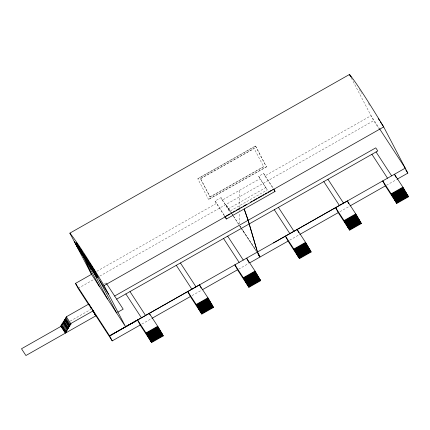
<?xml version="1.0" encoding="UTF-8"?>
<svg xmlns="http://www.w3.org/2000/svg" width="430" height="430" viewBox="0 0 430 430"><rect width="100%" height="100%" fill="white"/><g stroke="black" fill="none" stroke-linecap="round" stroke-linejoin="round"><path stroke-width="0.32" stroke-dasharray="2.15 1.61" d="M239.241 223.863L239.279 213.162M239.29 210.485L239.3 208.475M239.3 207.808L239.365 190.409M208.7 199.627L197.741 178.724L255.49 145.953L266.444 166.861L208.566 199.429L266.444 166.861M255.619 146.152L197.741 178.724M200.498 178.66L254.141 148.495L200.498 178.66L210.157 197.085L263.671 166.716L254.012 148.296M210.023 196.886L263.671 166.716M224.267 215.688L215.027 201.03L220.988 197.65L229.588 211.329L267.309 189.92L258.709 176.241L263.638 173.446L273.045 187.862M96.761 271.335L216.311 203.492M220.988 197.65L222.272 200.111L260 178.703L267.309 189.92M263.638 173.446L264.928 175.908L371.031 115.692L379.04 127.968M78.115 288.379L93.299 279.763M99.728 276.119L373.638 120.68L378.733 128.489M228.298 208.867L266.025 187.458M104.431 283.859L106.086 282.918M70.165 321.145L91.38 309.106M141.846 324.048L151.338 318.689M192.049 295.587L201.546 290.228M238.612 269.164L248.664 263.488M289.696 240.144L299.194 234.785M339.904 211.684L349.402 206.325M386.468 185.26L396.519 179.584M240.639 227.282L239.236 225.202L240.59 227.287M240.988 227.798L255.882 249.819M359.308 89.537L361.856 93.439M368.402 103.485L369.859 105.716M264.928 175.908L272.883 188.103M231.7 213.457L225.879 204.529L231.652 213.468M232.066 214.016L233.157 215.688M233.522 216.247L239.343 225.175M239.703 225.734L241.526 228.524M241.891 229.082L256.447 251.4M240.929 227.809L256.361 251.464M222.272 200.111L229.588 211.329M215.027 201.03L225.148 216.559M232.012 214.027L233.098 215.704M233.458 216.263L238.51 224.084M351.332 78.002L373.638 120.68M255.49 145.953L266.315 166.663M258.709 176.241L260 178.703M243.095 230.91L243.649 231.974M200.627 178.864L210.157 197.085"/><path stroke-width="0.64" d="M187.77 291.551L199.461 284.859L207.91 297.813L212.99 306.509L201.272 313.158L196.193 304.456L187.749 291.508L109.602 335.851L112.23 340.882L140.185 325.021L151.607 342.533L163.319 335.884L163.083 335.427L151.365 342.076L145.985 332.922L137.541 319.968L140.169 324.999M335.626 207.647L347.316 200.955L355.76 213.909L360.845 222.606L349.128 229.254L344.048 220.558L335.604 207.604L273.48 242.912M69.87 233.141A129.833 5.993 60.4 0 1 104.076 285.59L125.624 326.816L91.515 274.313L69.87 233.141L349.483 74.471A129.833 5.993 60.4 0 1 383.689 126.92L407.844 173.129L397.062 179.245M79.953 248.975L77.653 244.842L76.771 245.337L80.985 252.974L77.964 247.164L78.841 246.664L80.448 249.513M78.109 245.541L77.228 246.035L79.996 251.19M77.964 247.164L78.368 247.782L79.249 247.288M78.368 247.782L81.13 252.931L79.12 248.932L79.996 248.438L81.867 251.958M79.12 248.932L79.571 249.626L80.448 249.131M84.14 255.468L81.888 251.335L81.012 251.835L83.592 256.785L79.819 250.013L80.7 249.513L83.458 254.614M81.146 250.201L80.27 250.701L79.819 250.013M81.012 251.835L81.458 252.523L82.34 252.023M84.791 257.78L83.157 255.173L87.199 262.477L83.748 256.189L85.333 258.822L84.613 257.36L85.495 256.866L87.043 259.236L87.446 260.005L86.564 260.505L85.968 259.586L88.661 264.746L85.016 258.134M84.613 257.36L86.161 259.736L87.043 259.236M86.801 260.72L91.112 268.503L86.801 260.72L87.682 260.22L89.865 264.052M87.462 261.73L88.344 261.23M88.096 262.703L88.978 262.203L90.52 264.574L90.923 265.348L90.047 265.842L89.445 264.923L92.144 270.083L88.096 262.703L93.407 272.023M88.999 264.235L89.875 263.735L90.773 265.455M89.644 265.074L90.52 264.574M90.311 266.095L91.187 265.595L90.741 264.907L89.859 265.407L107.489 299.006M92.504 269.459L93.38 268.96L98.072 277.329L97.196 277.828L93.686 271.556L96.04 276.06L95.6 275.388L92.504 269.459L96.008 275.727L93.649 271.217L94.53 270.717L98.072 277.329M93.095 270.368L93.977 269.868M93.649 271.217L94.095 271.9L94.976 271.4M89.005 305.139L78.115 288.379L75.508 283.397L91.515 274.313L82.614 254.549M226.309 215.898L229.781 213.93M230.937 213.275L232.098 212.613M233.253 211.958L234.99 210.974M236.145 210.318L239.618 208.346M240.778 207.69L241.934 207.034M243.09 206.373L246.562 204.406M250.615 202.105L251.77 201.45M252.931 200.794L256.984 198.493M258.14 197.838L261.612 195.865M262.768 195.209L263.929 194.553M265.084 193.898L266.82 192.909M267.976 192.253L271.448 190.28M272.609 189.625L273.765 188.969L275.05 191.431L226.438 219.015L224.627 216.247M104.076 285.59L383.689 126.92L380.41 121.9M65.468 319.065L64.677 319.517L69.09 326.284L69.886 325.838L65.231 318.608L66.021 318.157L65.785 317.7L66.575 317.254L66.338 316.792L88.752 304.075L93.165 310.847L95.793 315.878L25.913 355.529L21.5 348.762L61.038 326.327L65.451 333.094L60.797 325.87L61.592 325.419L66.005 332.186L65.209 332.637M64.124 320.425L64.914 319.974L69.332 326.741L68.537 327.192L68.773 327.649L67.983 328.101L63.57 321.334L64.36 320.882L64.124 320.425L68.773 327.649M63.011 322.237L63.807 321.79L68.219 328.558L67.429 329.009L63.011 322.237L67.666 329.466L66.322 330.82L66.559 331.277L65.769 331.729L61.35 324.962L62.146 324.51L61.904 324.053L63.253 322.693M114.638 296.034L375.766 147.85L377.798 150.962L116.67 299.146M93.165 310.847L70.751 323.564L70.993 324.021L69.644 325.381L65.231 318.608M117.664 312.282L123.19 309.143L106.446 283.467M75.508 283.397L109.623 335.894L137.562 320.011L125.598 326.757M109.623 335.894L405.237 168.141L379.405 128.527M151.898 318.372L190.377 296.539L201.81 314.072L213.527 307.423L213.285 306.966L201.573 313.615L201.272 313.158M202.089 289.89L237.494 269.798L248.932 287.331L260.644 280.688L255.028 271.072L246.578 258.118L248.922 262.596M249.776 262.827L259.989 257.032L257.382 252.044L248.105 220.294L244.159 208.958L248.148 220.267L257.479 251.996M288.041 241.117L260.085 256.979L257.452 251.948M299.753 234.468L338.233 212.635L349.665 230.168L361.383 223.519L361.141 223.062L349.429 229.711L349.665 230.168M349.945 205.986L385.35 185.894L396.788 203.428L408.5 196.784L402.883 187.168L394.434 174.22L396.197 177.585M145.985 332.922L157.702 326.273L162.545 334.513L162.782 334.97L151.07 341.619M196.193 304.456L207.91 297.813M237.494 269.798L234.866 264.767L243.31 277.721L255.028 271.072M293.84 249.018L305.558 242.369L310.637 251.066L298.925 257.715L293.84 249.018L285.396 236.065L288.025 241.096L299.463 258.629L311.175 251.98L310.938 251.523L299.221 258.172L299.463 258.629M344.048 220.558L355.76 213.909M385.35 185.894L382.721 180.863L391.166 193.817L402.883 187.168M146.227 333.379L157.939 326.73M196.435 304.913L208.147 298.269M243.31 277.721L243.552 278.178L255.264 271.529M294.082 249.475L305.794 242.826M344.285 221.015L356.002 214.366M391.166 193.817L391.408 194.274L403.12 187.625M146.528 333.836L158.24 327.187M196.73 305.375L208.448 298.726M243.552 278.178L243.853 278.635L255.565 271.986M294.378 249.932L306.096 243.283M344.586 221.471L356.298 214.823M391.408 194.274L391.703 194.731L403.421 188.087M146.764 334.293L158.476 327.644M294.62 250.389L306.332 243.74M196.972 305.832L208.684 299.183M243.853 278.635L244.089 279.091L255.802 272.443M344.828 221.928L356.54 215.279M391.703 194.731L391.945 195.188L403.657 188.544M147.065 334.75L158.777 328.101M294.915 250.846L306.633 244.202M197.268 306.289L208.985 299.64M244.089 279.091L244.391 279.548L256.103 272.905M345.123 222.385L356.841 215.736M391.945 195.188L392.241 195.65L403.958 189.001M147.302 335.207L159.019 328.563M197.51 306.746L209.222 300.097M244.391 279.548L244.627 280.011L256.344 273.362M295.157 251.303L306.869 244.659M345.365 222.842L357.077 216.199M392.241 195.65L392.483 196.107L404.195 189.458M147.603 335.669L159.315 329.02M295.458 251.765L307.171 245.116M197.805 307.203L209.523 300.559M244.627 280.011L244.928 280.467L256.64 273.819M345.661 223.304L357.378 216.655M392.483 196.107L392.784 196.564L404.496 189.915M147.839 336.126L159.557 329.477M198.047 307.66L209.759 301.016M244.928 280.467L245.165 280.924L256.882 274.275M295.695 252.222L307.407 245.573M345.903 223.761L357.615 217.112M392.784 196.564L393.02 197.021L404.732 190.372M148.14 336.583L159.852 329.934M198.348 308.122L210.06 301.473M245.165 280.924L245.465 281.381L257.178 274.732M295.996 252.679L307.708 246.03M346.198 224.218L357.916 217.569M393.02 197.021L393.321 197.477L405.033 190.834M148.377 337.039L160.094 330.39M198.585 308.579L210.297 301.93M245.465 281.381L245.702 281.838L257.419 275.189M296.232 253.136L307.95 246.487M346.44 224.675L358.152 218.026M393.321 197.477L393.558 197.934L405.27 191.291M148.678 337.496L160.39 330.847M198.886 309.036L210.598 302.387M245.702 281.838L246.003 282.3L257.715 275.651M296.533 253.593L308.245 246.949M346.736 225.132L358.453 218.488M393.558 197.934L393.858 198.397L405.571 191.748M148.914 337.953L160.632 331.31M199.122 309.492L210.834 302.844M246.003 282.3L246.239 282.757L257.957 276.108M296.77 254.049L308.487 247.406M346.978 225.589L358.69 218.945M393.858 198.397L394.095 198.853L405.812 192.205M149.215 338.415L160.927 331.767M199.423 309.949L211.135 303.306M246.239 282.757L246.54 283.214L258.253 276.565M297.071 254.512L308.783 247.863M347.273 226.051L358.991 219.402M394.095 198.853L394.396 199.31L406.108 192.661M149.452 338.872L161.169 332.223M199.66 310.412L211.377 303.763M246.54 283.214L246.777 283.671L258.495 277.022M297.307 254.969L309.025 248.32M347.515 226.508L359.227 219.859M394.396 199.31L394.632 199.767L406.35 193.118M149.753 339.329L161.465 332.68M199.961 310.868L211.673 304.22M246.777 283.671L247.078 284.128L258.79 277.479M297.608 255.425L309.32 248.776M347.816 226.965L359.528 220.316M394.632 199.767L394.933 200.224L406.646 193.581M149.995 339.786L161.707 333.137M297.845 255.882L309.562 249.233M200.197 311.325L211.915 304.677M247.078 284.128L247.32 284.585L259.032 277.941M348.053 227.422L359.765 220.773M394.933 200.224L395.17 200.681L406.887 194.037M150.29 340.243L162.008 333.594M200.498 311.782L212.21 305.133M247.32 284.585L247.615 285.047L259.333 278.398M298.146 256.339L309.858 249.696M348.354 227.878L360.066 221.235M395.17 200.681L395.471 201.143L407.183 194.494M150.532 340.7L162.244 334.056M298.382 256.796L310.1 250.152M200.735 312.239L212.452 305.59M247.615 285.047L247.857 285.504L259.57 278.855M348.59 228.335L360.308 221.692M395.471 201.143L395.707 201.6L407.425 194.951M150.828 341.162L162.545 334.513M298.683 257.258L310.395 250.609M201.036 312.696L212.748 306.052M247.857 285.504L248.153 285.961L259.87 279.312M348.891 228.798L360.603 222.149M395.707 201.6L396.008 202.057L407.721 195.408M248.153 285.961L248.395 286.418L260.107 279.769M396.008 202.057L396.245 202.514L407.962 195.865M248.395 286.418L248.69 286.875L260.408 280.226M396.245 202.514L396.546 202.971L408.263 196.327M76.766 243.611L78.314 246.213L76.137 242.563L77.04 244.337M84.823 255.952L84.667 255.721L84.839 256.119M351.299 77.26L349.483 74.471L350.407 76.239M378.228 118.551L379.685 120.782M405.662 169.78L407.844 173.129M404.877 191.226L408.5 196.784M376.056 151.951L391.649 175.854M371.923 154.295L387.516 178.203M357.05 216.881L357.76 217.967M358.469 219.053L361.383 223.519M327.95 179.245L343.543 203.153M323.817 181.594L339.41 205.497M273.604 189.211L275.05 191.431M305.558 242.369L297.108 229.416L298.861 232.77M307.197 245.885L311.175 251.98M278.404 207.362L293.996 231.27M274.27 209.706L289.863 233.614M257.898 253.63L259.72 256.42M258.177 254.248L259.629 256.474M257.022 275.13L260.644 280.688M227.669 236.156L243.262 260.064M223.535 238.5L239.128 262.407M209.55 301.328L213.527 307.423M180.417 262.966L196.01 286.875M176.284 265.31L191.877 289.218M149.253 313.319L157.702 326.273M159.697 330.331L160.406 331.417M161.116 332.508L163.319 335.884M129.994 291.583L145.582 315.491M125.861 293.927L141.454 317.834M85.898 257.635L86.398 258.398M87.446 260.005L86.844 259.086L87.742 260.806M89.875 263.735L88.978 262.203M90.327 264.428L90.923 265.348M85.763 257.635L86.215 258.322L84.06 254.678L84.774 256.146M96.481 274.888L96.922 275.56L94.568 271.056M74.309 241.633L77.228 246.116M97.266 276.839L108.51 294.082M94.433 313.792L95.793 315.878M66.338 316.792L70.993 324.021M65.785 317.7L70.439 324.929M65 324.075L65.683 325.118M62.457 323.145L67.112 330.374M61.904 324.053L66.559 331.277M90.456 307.369L91.181 308.487M92.633 310.723L112.23 340.882M85.758 257.726L85.989 258.113M85.011 256.253L85.489 257.102M85.376 257.086L84.989 256.404M77.481 244.971L76.728 243.579M84.941 256.447L85.108 256.742M85.436 256.855L85.667 257.28M87.064 259.951L87.242 260.274M83.232 254.345L83.458 254.764M77.653 244.842L79.168 247.658M80.759 250.093L81.7 251.846M87.048 260.08L87.279 260.505M81.238 251.115L80.109 249.008L80.947 250.668M93.203 270.895L90.977 267.17L94.955 274.34L94.342 273.077M81.92 254.028L84.226 257.898L81.458 252.523M396.546 202.971L396.788 203.428M347.316 200.955L348.789 203.772M335.604 207.604L338.233 212.635M225.148 216.559L226.438 219.015M248.69 286.875L248.932 287.331M199.461 284.859L201.224 288.229M201.573 313.615L201.81 314.072M187.749 291.508L190.377 296.539M149.549 313.879L150.135 314.996M151.365 342.076L151.607 342.533M94.53 270.717L96.884 275.227M99.443 280.177L116.557 312.906M93.38 268.96L94.621 271.33M95.24 272.518L95.863 273.7M94.654 271.486L91.859 266.67L92.084 267.191M94.627 271.609L92.52 267.788L93.874 270.459M92.73 268.427L93.299 269.519M90.741 264.907L93.047 269.153M90.622 264.998L91.224 266.143M94.095 271.9L97.196 277.828M86.693 258.973L87.295 260.118M81.888 251.335L83.619 254.646M86.161 259.736L86.564 260.505M80.7 249.513L82.501 252.958M83.898 256.93L99.454 286.686M88.752 304.075L89.918 306.31M69.644 325.381L69.886 325.838M69.09 326.284L69.332 326.741M64.677 319.517L64.914 319.974M67.983 328.101L68.219 328.558M63.57 321.334L63.807 321.79M67.429 329.009L67.666 329.466M65.769 331.729L66.005 332.186M61.35 324.962L61.592 325.419M60.797 325.87L61.038 326.327M80.071 251.163L79.228 249.502L82.125 254.716L79.571 249.626M81.721 251.862L79.996 248.438M78.841 246.664L79.609 248.191M88.564 261.784L89.392 263.429M87.682 260.22L89.381 263.606M91.644 268.282L94.337 273.276L91.644 268.282M79.319 250.362L75.255 243.063L79.319 250.362M89.236 265.159L87.688 262.284L89.236 265.159"/></g></svg>
